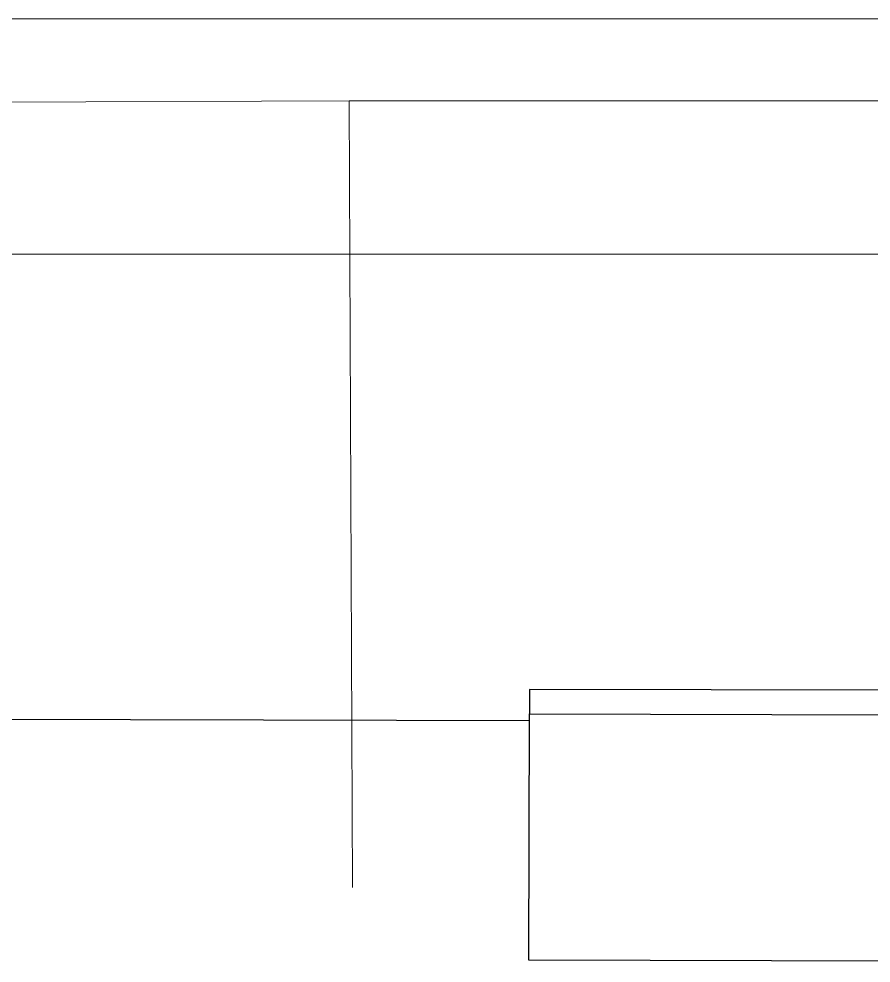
# Model space of a CAD drawing. Header units: inches. Extents: x 164.3 to 247.9, y 15.6 to 56.7.
# Drawn here: x 234.597 to 235.141, y 33.763 to 34.365 of the extents above; entities that cross this region are included whole.
import ezdxf

# ---------------------------------------------------------------- set-up
doc = ezdxf.new("R2010")
doc.units = ezdxf.units.IN
doc.header["$MEASUREMENT"] = 0
doc.layers.get('0').update_dxf_attribs({"lineweight": 0})
doc.layers.add('WALL 1 100', color=250, linetype='Continuous', lineweight=9)
doc.layers.add('провода', color=1, linetype='Continuous', lineweight=5)

msp = doc.modelspace()

# ---------------------------------------------------------------- linework, layer by layer
at = {"color": 7, "linetype": 'ByBlock', "lineweight": -2}
for p, q in [((234.92294, 33.93767), (234.9229, 33.92198)), ((235.70766, 33.93577), (234.92294, 33.93767)), ((234.92252, 33.76504), (234.9229, 33.92198)), ((234.9229, 33.92198), (235.70762, 33.92008)), ((234.46925, 33.91889), (234.92289, 33.91779)), ((235.70724, 33.76314), (234.92252, 33.76504))]:
    msp.add_line(p, q, dxfattribs=at)
at = {"layer": 'WALL 1 100', "color": 0}
msp.add_line((247.92369, 34.36512), (227.94816, 34.36512), dxfattribs=at)
msp.add_lwpolyline([(228.09552, 34.21512), (247.77369, 34.21512)], dxfattribs=at)
at = {"layer": 'провода', "color": 1}
for p, q in [((234.80783, 34.31292), (228.01714, 34.28305)), ((234.80999, 33.81126), (234.80783, 34.31292)), ((234.80783, 34.31292), (247.83697, 34.31063))]:
    msp.add_line(p, q, dxfattribs=at)

doc.saveas('drawing.dxf')
